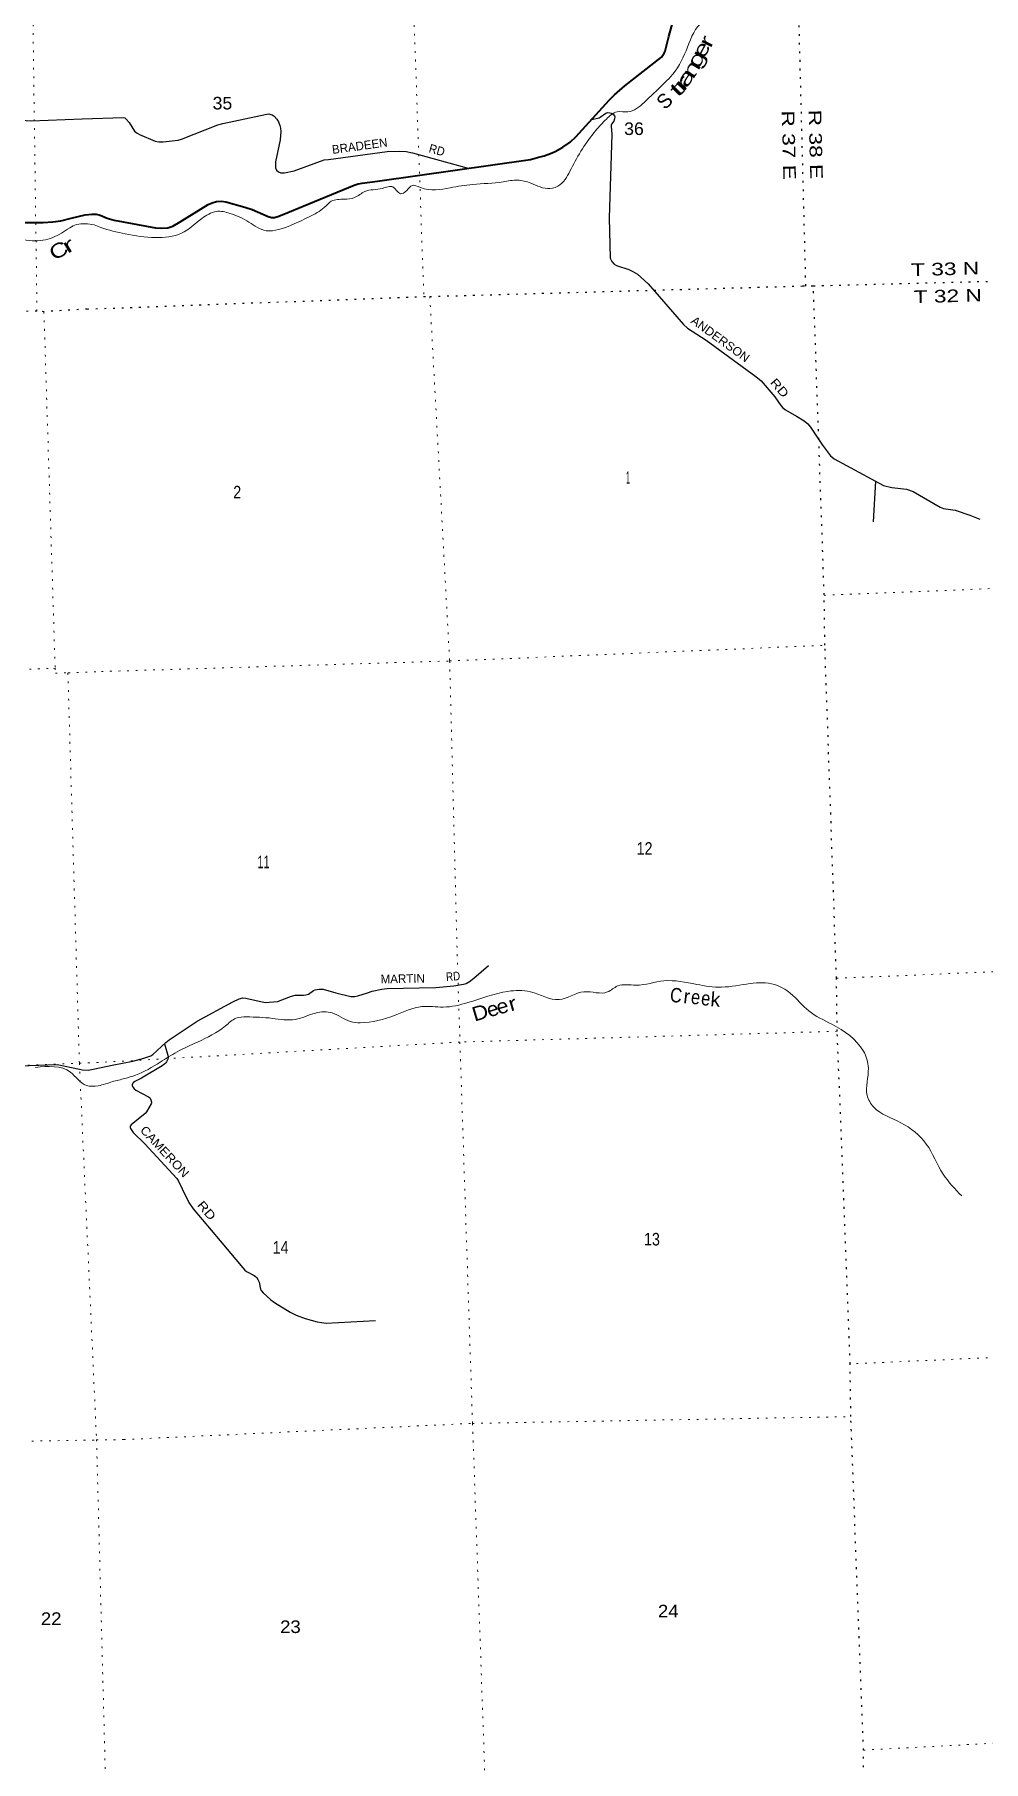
# Model space of a CAD drawing. Header units: feet. Extents: x 489137 to 739700, y 189004 to 379547.
# Drawn here: x 704566 to 717762, y 287687 to 311700 of the extents above; entities that cross this region are included whole.
import ezdxf
from ezdxf.enums import TextEntityAlignment as Align

# ---------------------------------------------------------------- set-up
doc = ezdxf.new("R2010")
doc.units = ezdxf.units.FT
doc.header["$LTSCALE"] = 80
doc.linetypes.add('DOTTED', pattern=[1.5, 0.3, -1.2])
for name, color, linetype, lineweight in [('26', 7, 'Continuous', 40), ('29', 7, 'Continuous', 25), ('39', 7, 'Continuous', 13), ('6', 7, 'DOTTED', 25), ('7', 7, 'DOTTED', 13)]:
    doc.layers.add(name, color=color, linetype=linetype, lineweight=lineweight)
doc.layers.add('30', color=7, linetype='Continuous')
doc.layers.add('41', color=7, linetype='Continuous')

msp = doc.modelspace()

# ---------------------------------------------------------------- linework, layer by layer
at = {"layer": '26'}
for points in [[(708536.61, 309409.14), (709009.98, 309603.87), (709066.58, 309622.86), (709120.64, 309634.25), (709334.01, 309663.5), (711461.91, 309964.09), (711560.45, 309988.71), (711651.49, 310011.49), (711739.7, 310045.65), (711804.03, 310072.94), (711910.41, 310133.91), (712012.19, 310204.63), (712095.35, 310279.1), (712556.22, 310788.35), (712630.26, 310862.74), (712775.76, 310985.15), (713283.1, 311385.57), (713323.08, 311439.26), (713335.99, 311470.54), (713387.95, 311674.68), (713731.37, 312921.12)], [(705269.08, 309192.29), (705364.91, 309204.34), (705424.66, 309204.34), (705478.72, 309187.26), (705575.46, 309147.4), (705672.34, 309120.8), (706246.94, 309013.59), (706334.08, 309008.29), (706417.66, 309013.59), (706488.79, 309036.37), (706590.44, 309095.47), (706981.51, 309335.6), (707037.92, 309360.93), (707094.83, 309378.01), (707164.53, 309382.29), (707224.28, 309373.74), (707490.9, 309299.73), (707594.16, 309265.56), (707816.09, 309171.61), (707858.77, 309157.37), (707901.45, 309157.37), (707949.82, 309171.61), (708007.35, 309191.42), (708536.61, 309409.14)], [(704290.6, 309088.96), (704686.09, 309088.96), (704820.43, 309094.13), (704933.62, 309111.73), (705076.43, 309148), (705269.08, 309192.29)]]:
    msp.add_lwpolyline(points, dxfattribs=at)
at = {"layer": '29'}
msp.add_line((716260.98, 305487.98), (716226.55, 304924.74), dxfattribs=at)
for points in [[(702387.14, 309832.21), (702496.65, 310001.13), (702688.99, 310412.79), (702747.08, 310486.7), (702786.79, 310508.69), (702889.43, 310530.53), (702977.75, 310536.89), (703406.2, 310530.16), (703617.6, 310549.71), (704062.9, 310553.36), (704331.25, 310532.98), (704451.61, 310503.14), (704520.19, 310500.57), (705226.82, 310527.45)], [(705226.82, 310527.45), (705798.39, 310548.35), (705821.24, 310542.05), (705841.31, 310525.62), (705883.53, 310478.47), (705958.11, 310357.61), (705991.48, 310330.63), (706027.46, 310308.31), (706242.81, 310218.83), (706292.4, 310209.29), (706354.13, 310209.69), (706562.18, 310233.43), (706610.21, 310245.93), (707115.14, 310446.18), (707186.42, 310464.6), (707797.69, 310595.01), (707823.24, 310596.84), (707852.62, 310589.34), (707872.51, 310582.23), (707898.06, 310563.97), (707934.56, 310521.97), (707956.46, 310485.45), (707978.93, 310436.04), (707987.49, 310397.79), (707989.31, 310353.96), (707979.59, 310236.25), (707915.13, 309931.39), (707916.31, 309846.3), (707930.91, 309813.43), (707958.2, 309791.51), (707989.3, 309776.9), (708040.4, 309776.9), (708177.79, 309806.77), (708595.2, 309955.87), (708653.1, 309963.61), (709467.15, 310075.03), (709639.08, 310080.04), (709733.98, 310072.74), (709821.22, 310054.32), (710596.72, 309841.87)], [(712313.69, 310520.36), (712395.92, 310537.66), (712415.77, 310544.33), (712429.46, 310550.27), (712507.93, 310606.88), (712522.54, 310613.73), (712534.67, 310614.86), (712568.16, 310610.53), (712590.06, 310605.05), (712609.22, 310595.47), (712622.49, 310585.44), (712632.03, 310570.36), (712633.86, 310553.92), (712630.21, 310526.53), (712619.42, 310496.53), (712590.06, 310453.48), (712586.41, 310443.9), (712585.42, 310426.79), (712593.39, 310309.99), (712557.68, 309150.29), (712569.08, 308589.45), (712592.15, 308545.91), (712627.48, 308509.1), (712660.74, 308487.61), (712830.19, 308432.6), (712886.62, 308406.84), (712948.67, 308370.32), (713097.31, 308235.47), (713591.07, 307667.26), (713647.13, 307617.68), (713905.23, 307448.52), (714598.45, 306945.93), (714669.32, 306884.17), (714860.47, 306664.37), (714945.2, 306540.52), (714970.75, 306511.31), (715007.96, 306481.49), (715162.43, 306391.68), (715270.04, 306328.69), (715317.49, 306288.52), (715357.39, 306238.61), (715523.26, 305989.73), (715635.03, 305841.12), (715683.14, 305799.18), (716372.07, 305428.15), (716485.47, 305402.84), (716693.52, 305377.28), (716782.7, 305346.72), (717160.71, 305128.92), (717206.68, 305108.31), (717369, 305085.36), (717573.21, 305017.37), (717712.47, 304959.36)], [(705643.19, 297370.9), (705932.05, 297426.52), (706086.77, 297468.29), (706181.67, 297497.51), (706211.72, 297516.41), (706393.81, 297685.85), (706437.17, 297720.3), (706826.05, 297982.57), (707321.83, 298251.09), (707413.52, 298292.79), (707460.97, 298303.74), (707501.87, 298301.39), (707774.87, 298241.65), (707826.91, 298243.4), (707950.06, 298256.26), (708005.54, 298275.49), (708139.06, 298328.3), (708190.96, 298343.92), (708304.11, 298343.79), (708338.79, 298346.66), (708373.46, 298358.53), (708446.46, 298408.75), (708468.36, 298416.96), (708525.5, 298425.71), (708581.5, 298424.27), (708757.41, 298374.77), (708964.75, 298324.75), (708988.48, 298322.92), (709021.66, 298322.87), (709063.3, 298332.05), (709195.51, 298377), (709260.4, 298395.97), (709395.45, 298427.01), (709470.22, 298434.43), (710146.2, 298448.48), (710397.85, 298470.85), (710528.75, 298493.66), (710566.27, 298506.63), (710614.53, 298532.01), (710676.58, 298579.49), (710876.89, 298756.98)], [(706373.98, 297667.39), (706423.16, 297491.5), (706424.38, 297473.32), (706418.91, 297453.68), (706400.66, 297417.16), (706392.45, 297403.93), (706378.76, 297389.77), (706338.75, 297359.56), (706051.63, 297190.72), (705959.01, 297143.24), (705941.68, 297130), (705931.64, 297119.5), (705921.56, 297095.63), (705921.6, 297085.26), (705926.16, 297072.02), (705940.76, 297051.93), (705952.63, 297038.7), (705976.51, 297022.75), (706151.28, 296929.57), (706163.42, 296920.46), (706172.54, 296911.33), (706184.41, 296889.42), (706191.71, 296855.63), (706191.71, 296843.76), (706188.9, 296831.9), (706123.26, 296722.32), (706102.6, 296695.87), (705907.91, 296537.88), (705894.49, 296519.52), (705895.14, 296503.18), (705898.79, 296488.57), (705935.73, 296434.08), (706098.56, 296275.92), (706544.87, 295794.01), (706568.56, 295758.12), (706668.38, 295543.74), (706721.85, 295444.94), (706771.17, 295369.49), (707145.53, 294925.6), (707460.96, 294550.13), (707490.15, 294519.99), (707513.16, 294501.66), (707617.91, 294444.21), (707639.8, 294428.69), (707655.52, 294411.46), (707672.65, 294390.34), (707687.26, 294352.91), (707709.22, 294255.79), (707718.28, 294235.12), (707743.83, 294202.25), (707851.53, 294107.05), (707904.42, 294068.94), (708119.77, 293933.8), (708206.13, 293890.58), (708327.82, 293845.24), (708495.72, 293799.59), (708557.77, 293788.63), (708621.67, 293783.08), (709309.07, 293817.69)], [(703196.79, 297317.19), (704879.04, 297377.83), (705192.55, 297315.7), (705234.18, 297304.93), (705312.99, 297301.09), (705403.48, 297316.3), (705643.19, 297370.9)]]:
    msp.add_lwpolyline(points, dxfattribs=at)
at = {"layer": '39'}
for points in [[(715013.55, 314122.24), (715320.49, 314211.06), (716017.46, 314461.91), (716400.7, 314539.84), (716677.08, 314347.87), (716980.19, 314007.11), (717243.47, 313913.78), (717396.24, 313803.07), (717577.92, 313670.96), (717716.39, 313565.89), (717866.79, 313333.84), (718089.61, 313243.36), (718364.21, 313006.79), (719053.04, 312566.28), (719355.53, 312312.41), (719400.65, 312222.79), (719641.56, 312134.87), (719942.75, 311990.1), (720068.06, 311919), (720286.67, 311767.77), (720543.33, 311360.98), (720554.45, 310995.5), (720720.92, 310832.63), (720972.77, 310783.43), (721143.81, 310669.21), (721525.09, 310413.61), (721982.64, 310239.07), (722496.9, 310124.81), (722848.08, 309995.66), (723200.33, 309698.79), (723399.68, 309583.38), (723669.69, 309468.02), (724031.48, 309122.92), (724354.78, 308649.37), (724379.88, 308421.73), (724340.66, 308250.81), (724381.09, 308049.89), (724445.61, 307853.72), (724514.52, 307712.25), (724462.98, 307415.66), (724331.04, 306972.22), (724390.1, 306758.7), (724402.17, 306560.99), (724332.04, 306278.01), (724293.68, 306078.82), (724179.37, 305721.78), (724145.61, 305437.84), (724045.28, 305218.65), (724082.92, 304910.53), (724065.87, 304475.5), (724060.87, 304042.85), (724033.09, 303827.8), (724054.14, 303666.73), (724044.46, 303387.54), (723976.84, 303088.47), (723983.73, 302795.61), (724043.73, 302615.48), (724103.69, 302237.28), (724105.06, 302059.47), (724085.1, 301852.73), (723911.6, 301649.58), (723800, 301535.15), (723859.32, 301377.23), (723963.35, 301010.42), (723907.63, 300851.15), (723915.66, 300653.32), (723800.03, 300538.77), (723721.57, 300397.01), (723639.4, 300111.66), (723488.31, 300034.47), (723430.08, 299891.28), (723315.49, 299742.41), (723217.47, 299579.87), (723200.47, 299276.21), (723170.11, 299145.97)], [(715013.55, 314122.24), (714947.14, 313808.02), (714806.22, 313595.72), (714488.17, 313299.4), (714404.94, 313115.06), (714363.34, 312956.2), (714406.31, 312605.8), (714274.07, 312373.54), (713981.4, 311972.87), (713825.61, 311851.08), (713625.06, 311475.34), (713410.01, 311111.3), (713306.12, 311009.22), (713041.3, 310754.89), (712817.11, 310625.03), (712665.71, 310624.63), (712517.31, 310525.28), (712366.78, 310363.23), (712027.62, 309831.84), (711872.83, 309611.05), (711731.08, 309558.39), (711468.36, 309633.54), (711283.32, 309676.62), (711082.17, 309652.53), (710657.29, 309615.81), (710345.74, 309570.29), (709931.8, 309572.3), (709815.78, 309603.25), (709741.28, 309530.33), (709653.76, 309487.34), (709549.95, 309581.31), (709403.2, 309560.83), (709158.21, 309517.27), (709017.39, 309434.32), (708872.77, 309409.86), (708691.91, 309382.33), (708595.59, 309296.64), (708385.52, 309167.19), (707958.9, 308988.95), (707787.81, 308971.8), (707547.94, 309092.09), (707283.8, 309213.69), (707093.2, 309240.44), (706892.3, 309141.58), (706609.81, 308937.25), (706246.19, 308878.08), (705826.74, 308928.42), (705486.81, 309019.5), (705394.59, 309052.35), (705271.92, 309068.15)], [(702362.17, 307941.03), (702413.11, 307966.06), (702591.69, 308136.85), (702800.32, 308520.51), (703041.67, 308683.04), (703345.1, 308655.57), (703679.59, 308669.39), (703972.65, 308789.01), (704194.56, 308858.09), (704534.21, 308833.7), (704819.43, 308876.37), (705055.51, 309012.49), (705151.02, 309057.69), (705271.92, 309068.15)], [(717460.97, 295550.78), (717201.38, 295854.41), (716966.6, 296271.94), (716612.33, 296568.75), (716236.26, 296786.1), (716144.48, 296949.13), (716161.23, 297327.56), (716091.39, 297566.02), (715652.09, 297937.13), (715333.48, 298123.83), (715075.68, 298368.9), (714855.97, 298489.78), (714518.38, 298504.13), (714120.15, 298454.05), (713773.75, 298492.39), (713318, 298541.67), (712928.15, 298481.73), (712674.12, 298470.24), (712535.31, 298387.35), (712206.15, 298389.82), (711860.2, 298280.64), (711461.16, 298390.19), (711148.08, 298395.16), (710589.54, 298239.32), (710250.24, 298176.82), (709953.24, 298184.27), (709579.35, 298064.17), (709095.99, 297959.04), (708956.13, 297977.17), (708704.22, 298095.09), (708474.08, 298094.4), (708192.13, 298005.29), (707872.69, 298020.17), (707514.73, 298039.98), (707365.9, 298021.47), (707221.72, 297916.19), (706830.86, 297690.49), (706548.36, 297552.85), (706312.44, 297410.52), (705971.06, 297229.79), (705820.33, 297184.31), (705649.2, 297140.27)], [(704578.12, 297338.98), (705063.52, 297271.88), (705288.86, 297086.66), (705450.36, 297083.31), (705650.84, 297140.74)]]:
    msp.add_spline(points, degree=3, dxfattribs=at)
at = {"layer": '6'}
for points in [[(715291.28, 308203.62), (715154.88, 313549.36), (715025.89, 318850.85), (714884.79, 324151.98), (714804.99, 327134.04)], [(705298.21, 307883.68), (709979.96, 308055.9), (710062.66, 308058.32), (715247.87, 308204.21), (715396.17, 308206.7), (720742.15, 308343.31), (721066.91, 308352.84), (726063.13, 308505.47), (726386.23, 308502.82), (731451.4, 308645.34), (731772.8, 308632.54), (735969.72, 308739.77)], [(716114.43, 286963.12), (716096.4, 287248.67), (716094.42, 287844.83), (715916.99, 292481.99), (715906.79, 293215.33), (715727.72, 297840.32), (715717.4, 298577.7), (715556.35, 303207.26), (715547.14, 303908.3), (715396.17, 308206.7)], [(705298.21, 307883.68), (704696.47, 307845.82), (704599.37, 307855.11), (699424.46, 307720.34), (699309.99, 307721.66), (698052.41, 307710.99)]]:
    msp.add_lwpolyline(points, dxfattribs=at)
at = {"layer": '7'}
for points in [[(704599.37, 307855.11), (704527.17, 313123.89), (704340.15, 318455.98), (704230.25, 323703.47), (704138.31, 329163.53)], [(709719.29, 316462.14), (709789.41, 313389.94), (709979.96, 308055.9)], [(710062.66, 308058.32), (710338.01, 302989.51), (710448.2, 298719.46)], [(704696.47, 307845.82), (704852.25, 302890.47), (704814.38, 302880.06)], [(715545.3, 303902.18), (721251.79, 304134.25), (726575.09, 304286.37), (731872.34, 304498.36), (736105.87, 304616.99)], [(705495.15, 302842.5), (710338.01, 302989.51), (715556.35, 303207.26)], [(698891.22, 302684.99), (699576.86, 302692.79), (704852.25, 302890.47), (704856.28, 302821.92), (705035.46, 302822.89), (705495.15, 302842.5)], [(705029.74, 302822.92), (705189.26, 297397.14), (705427.8, 292165.5), (705567.16, 286876.46), (705585.03, 286627.59)], [(715717.4, 298577.7), (721405.66, 298811.26), (723113.24, 298854.24)], [(710454.77, 298513.58), (710481.07, 297690.45), (710656.52, 292388.3), (710842.36, 287076.36), (710856.67, 286794.96)], [(715727.72, 297840.32), (710481.07, 297690.45), (705641.74, 297416.77)], [(702075.33, 297272.76), (705189.26, 297397.14), (705641.74, 297416.77)], [(736457.96, 293955.56), (732200.58, 293776.17), (726841.65, 293600.78), (721533.93, 293467.31), (715906.79, 293215.33)], [(705808.03, 292162.54), (710656.52, 292388.3), (715916.99, 292481.99)], [(702849.32, 292110.79), (705426.02, 292157.37), (705808.03, 292162.54)], [(716094.42, 287844.83), (721698.01, 288140.58), (727047.11, 288307.6), (732352.56, 288449.09), (736634.4, 288612.88)]]:
    msp.add_lwpolyline(points, dxfattribs=at)

# ---------------------------------------------------------------- texts
at = {"layer": '30'}
for s, rotation, p in [('BRADEEN', 7.794, (709095.31, 310092.26)), ('MARTIN', 1.191, (709687.08, 298512.2))]:
    msp.add_text(s, height=120, rotation=rotation, dxfattribs=at).set_placement(p, align=Align.CENTER)
for s, rotation, width, p in [('RD', 344.68, 0.95, (710146.15, 310036.52)), ('ANDERSON', 324.058, 1.05, (714068.09, 307416.9)), ('RD', 311.012, 1.25, (714881.02, 306747.4)), ('RD', 5.08, 0.85, (710391.06, 298544.67)), ('CAMERON', 312.804, 1.1, (706331.58, 296127.33)), ('RD', 310.143, 1.25, (706913.21, 295309.65))]:
    msp.add_text(s, height=120, rotation=rotation, dxfattribs=dict(at, width=width)).set_placement(p, align=Align.CENTER)
at = {"layer": '41'}
for s, rotation, width, p in [('g', 62.582, 1.55, (713854.65, 311315.12)), ('e', 62.086, 1.4, (713925.31, 311448.71)), ('r', 62.773, 1.55, (713996.98, 311562.16)), ('n', 59.582, 1.6, (713782.32, 311168.46)), ('t', 44.033, 1.95, (713559.98, 310865.19)), ('r', 46.394, 2.2, (713641.27, 310955.23)), ('a', 54.954, 1.75, (713703.29, 311047.63)), ('C', 29.013, 1.3, (704947.44, 308611.61)), ('r', 31.627, 1.7, (705087.38, 308687.49)), ('e', 15.734, 1.1, (711096.77, 298093.17)), ('r', 15.794, 1.2, (711238.13, 298131.28)), ('C', 353.932, 0.85, (713476.42, 298243.26)), ('e', 353.652, 0.85, (713749.31, 298217.11)), ('e', 353.652, 0.85, (713890.35, 298200.08)), ('D', 16.581, 1.15, (710790.36, 298005.73)), ('e', 16.994, 1.1, (710964.31, 298055.39))]:
    msp.add_text(s, height=200, rotation=rotation, dxfattribs=dict(at, width=width)).set_placement(p, align=Align.CENTER)
for s, rotation, p in [('S', 44.033, (713395.7, 310706.37)), ('r', 353.725, (713626.05, 298226.94)), ('k', 355.716, (714026.88, 298184.22))]:
    msp.add_text(s, height=200, rotation=rotation, dxfattribs=at).set_placement(p, align=Align.CENTER)
at = {"layer": '6', "width": 1.35}
for s, rotation, p in [('R 37 E', 271.462, (714967.88, 310159.83)), ('R 38 E', 271.462, (715341.82, 310170.16)), ('T 33 N', 1.464, (717230.56, 308353.94)), ('T 32 N', 1.464, (717267.16, 307977.67))]:
    msp.add_text(s, height=175, rotation=rotation, dxfattribs=at).set_placement(p, align=Align.CENTER)
at = {"layer": '7'}
for s, width, p in [('35', 1.05, (707178.47, 310658.72)), ('36', 1.05, (712901.53, 310303.44)), ('1', 0.4, (712818.31, 305453.36)), ('2', 0.85, (707384.26, 305249.49)), ('12', 0.85, (713048.73, 300295.12)), ('11', 0.65, (707750.04, 300108.12)), ('14', 0.85, (707987.2, 294747.98)), ('13', 0.85, (713151.27, 294861.69)), ('24', 1.1, (713378.07, 289690.02)), ('22', 1.1, (704797.07, 289585.59)), ('23', 1.1, (708124.28, 289473.06))]:
    msp.add_text(s, height=175, dxfattribs=dict(at, width=width)).set_placement(p, align=Align.CENTER)

doc.saveas('drawing.dxf')
